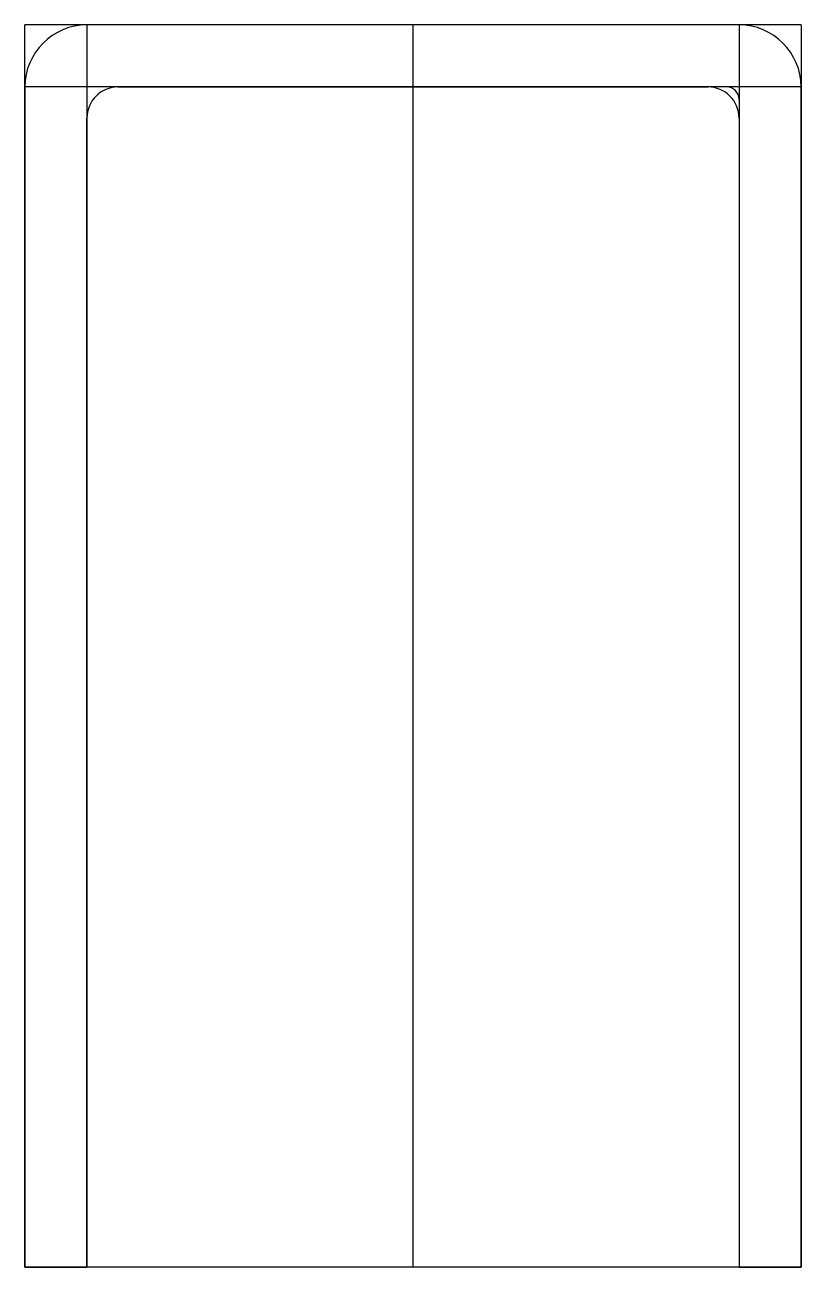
# Model space of a CAD drawing. Extents: x -776.8 to -751.8, y 578.1 to 618.1.
import ezdxf

# ---------------------------------------------------------------- set-up
doc = ezdxf.new("R2010")
doc.units = 0
doc.layers.get('0').update_dxf_attribs({"linetype": 'CONTINUOUS'})

msp = doc.modelspace()

# ---------------------------------------------------------------- linework, layer by layer
at = {"linetype": 'CONTINUOUS'}
for p, q in [((-776.8, 578.13), (-776.8, 618.13)), ((-751.8, 618.13), (-776.8, 618.13)), ((-774.8, 618.13), (-774.8, 578.13)), ((-753.8, 618.13), (-774.8, 618.13)), ((-764.3, 578.13), (-764.3, 618.13)), ((-753.8, 618.13), (-753.8, 578.13)), ((-751.8, 618.13), (-751.8, 578.13)), ((-751.8, 616.13), (-776.8, 616.13)), ((-776.8, 616.13), (-776.8, 578.13)), ((-773.8, 616.13), (-754.8, 616.13)), ((-751.8, 578.13), (-751.8, 616.13)), ((-774.8, 578.13), (-774.8, 615.13)), ((-753.8, 615.13), (-753.8, 578.13)), ((-751.8, 578.13), (-776.8, 578.13)), ((-776.8, 578.13), (-774.8, 578.13)), ((-753.8, 578.13), (-751.8, 578.13))]:
    msp.add_line(p, q, dxfattribs=at)
for centre, radius, start, end in [((-774.8, 616.13), 2, 90, 180), ((-753.8, 616.13), 2, 0, 90), ((-753.8, 616.13), 2, 0, 90), ((-773.8, 615.13), 1, 90, 180), ((-754.8, 615.13), 1, 0, 90), ((-754.2, 615.73), 0.4, 0, 90)]:
    msp.add_arc(centre, radius, start, end, dxfattribs=at)

doc.saveas('drawing.dxf')
